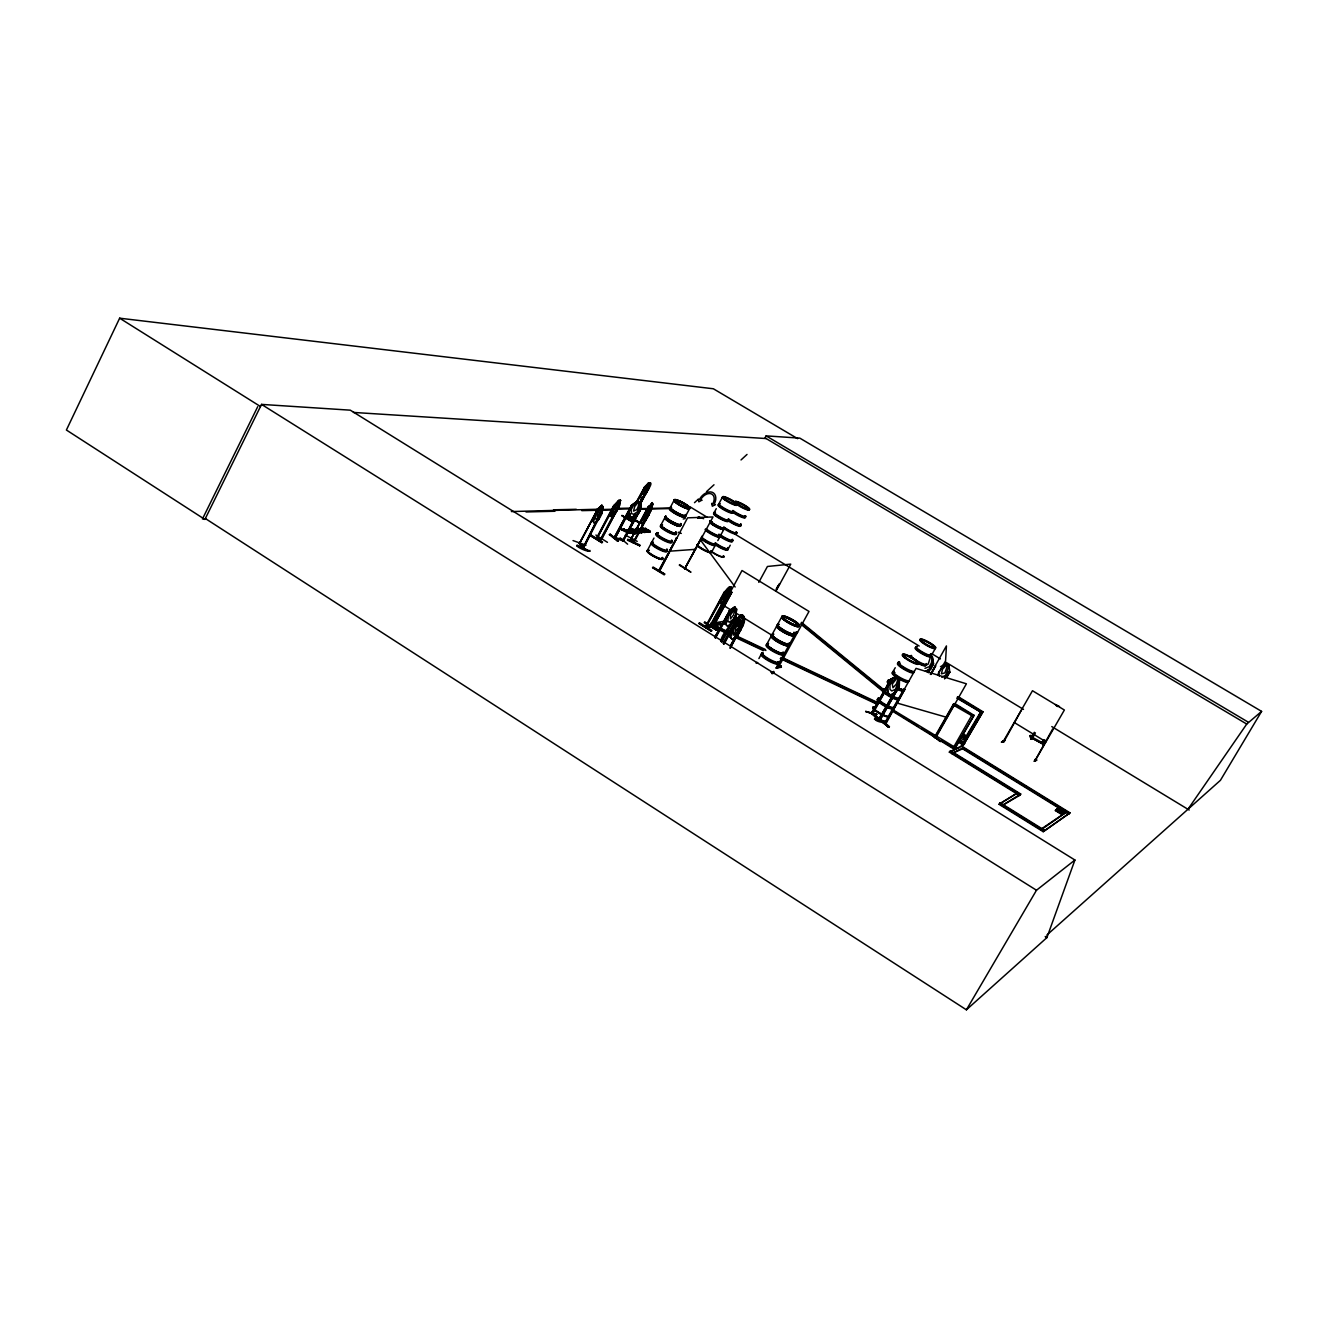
<?xml version="1.0" encoding="UTF-8"?>
<svg xmlns="http://www.w3.org/2000/svg" width="1328" height="1328" viewBox="0 0 1328 1328"><rect width="100%" height="100%" fill="white"/><g stroke="black" fill="none" stroke-linecap="round" stroke-linejoin="round"><path stroke-width="1.5" d="M687.24 507.86C688.419 508.392 685.729 506.898 687.439 507.977M675.504 501.038L676.467 501.204M675.271 500.656L676.4 501.303L675.354 500.573M672.4 532.926L672.748 533.325A8.798 1.643 28.1 0 0 675.703 532.528M672.649 533.142A8.798 1.643 28.1 0 0 675.736 532.445A8.815 1.643 28.1 0 1 672.649 533.175L672.682 533.009A8.798 1.643 28.1 0 1 662.722 527.731A8.815 1.643 28.1 0 1 662.373 525.207A8.798 1.643 28.1 0 0 662.722 527.731A8.815 1.643 28.1 0 0 672.649 533.175L672.997 533.358M672.815 532.727L673.977 533.541M896.018 691.689C883.751 707.011 888.648 668.665 887.502 692.486L890.341 694.909L896.201 691.855L899.288 686.377L899.554 678.525L896.599 676.085L890.739 679.189L871.566 713.584L872.43 714.315L891.769 679.471M639.615 545.576L627.613 539.317L639.897 544.978L639.664 545.841M891.636 679.737L871.815 714.032L871.799 712.157M935.393 665.677L930.994 674.458M935.825 665.909L931.011 674.192M898.442 685.663L878.439 719.842M583.341 548.481L601.418 513.239M781.13 666.191L776.15 667.967L781.395 667.254L781.063 666.125L776.15 667.967M780.847 666.805L776.365 667.984M949.039 671.42L944.673 678.774M1043.708 745.025L1042.181 742.053L1043.36 742.8M1043.293 745.606L1042.812 741.605L1041.55 743.165M644.678 519.962L646.537 515.696M932.256 656.862L931.426 662.888L929.285 666.689L924.935 668.333M741.638 622.168L740.692 630.119L737.555 635.846L732.276 639.349L730.234 637.141L732.276 639.349M740.692 630.119L741.788 622.234L739.58 619.993L734.45 623.562L739.58 619.993M743.182 624.758L744.244 617.005C740.327 610.88 735.048 625.023 735.446 628.625L736.774 630.036L739.962 628.061M732.458 639.216L737.389 635.68C739.679 630.119 748.843 619.96 742.286 614.715M730.367 637.191L731.33 629.273L730.483 637.075M734.035 624.011L733.073 631.929C734.865 638.834 747.033 623.43 734.982 634.087C730.002 630.534 734.965 622.434 737.14 618.3L742.418 614.781M735.496 616.873L736.575 609.17L734.65 606.913L729.57 610.498M721.801 641.972L735.729 616.939L736.691 609.054M742.717 624.094L730.367 648.197M715.576 638.004L730.417 610.714M721.27 641.374L735.264 615.843L735.48 616.856M640.445 508.06L622.915 540.845M697.681 518.069C698.827 516.841 699.524 518.717 698.13 518.136M636.51 532.063L631.597 530.569L636.51 532.063L635.299 532.91L631.348 530.768M940.49 666.706L945.387 664.017L949.105 665.594L945.785 675.222L941.718 677.23M620.093 537.807L627.613 544.181M652.861 503.893L651.002 510.467L633.672 542.92L633.987 541.243M646.387 511.546L649.824 507.346M610.349 516.277C614.947 502.714 606.78 519.248 612.291 516.144M610.581 516.227L611.494 510.998M614.698 505.736L596.488 539.201L601.833 538.936L619.363 505.603L620.508 500.307L618.765 500.357L613.818 505.487L596.04 538.886L601.468 538.969L602.099 537.757M610.448 516.144C616.507 515.579 619.778 505.719 620.508 500.307M641.739 492.671L640.644 497.685L642.453 497.602M646.636 492.771C629.173 513.554 655.468 483.658 650.189 482.778L648.562 482.761L645.109 487.575M930.53 656.812L928.189 664.1L925.716 665.345L924.371 664.664M601.601 514.168L603.111 506.964L601.933 505.321L597.65 509.155L579.406 543.617L597.799 509.205L594.977 514.55L593.317 521.672L594.778 514.484M594.529 523.166L593.267 521.506L594.612 523.398C600.024 519.729 602.314 513.455 603.244 507.014M598.198 509.388L597.218 508.973M874.837 718.448L885.162 721.685L874.803 718.398C874.405 723.528 899.803 724.109 874.405 719.112M940.656 741.555L932.754 735.131M721.834 603.061L720.108 603.443L721.519 598.081L720.241 603.526L721.917 603.294L726.516 597.517L721.785 603.211M947.379 665.843L944.905 672.914L941.369 673.844L942.565 669.163L946.183 665.328L947.329 665.776M729.454 592.105L730.898 586.744C726.051 587.623 723.992 595.492 722.482 599.907L726.399 596.355M728.192 592.222L729.537 592.056L710.53 626.7L705.633 627.513L725.32 592.188L721.585 598.231M644.063 517.903L645.84 511.463L644.694 519.182M642.47 523.996L648.678 515.231L650.488 508.657M744.377 617.055L742.319 623.762L730.367 645.64M739.464 628.991L741.788 622.234M639.133 530.237L643.15 531.449L641.225 531.532M635.448 531.814L638.071 532.146L636.162 532.428L631.132 529.374L631.813 528.693L634.303 529.822L631.115 530.553M637.374 531.781L635.797 531.15M1033.931 761.21L1036.454 760.263M589.582 551.037L577.116 545.061C574.642 546.721 591.109 553.627 589.864 550.39M595.89 535.035L607.46 542.339M640.362 529.175L645.624 531.798L644.96 532.478L645.624 531.798M597.633 509.039L601.8 505.271L603.161 507.13L582.892 548.348L600.654 513.438L582.859 548.298L579.091 543.202M627.264 514.882L638.22 521.555M637.955 522.087L626.916 515.48L638.121 522.17M898.492 685.314L878.472 719.892M618.632 505.702L620.408 500.44M648.396 487.857C654.189 475.64 641.756 489.501 642.769 494.531L646.437 491.576M679.289 565.147L690.942 572.202L679.571 564.599M626.135 531.001L630.468 533.126L630.684 532.213L628.277 532.196L629.854 532.727L628.227 530.702M601.933 506.748L600.322 512.492L597.534 516.476L597.799 513.255L601.8 506.698M639.681 545.808L627.397 540.197M716.655 630.236L704.554 621.969L716.539 630.352M619.612 501.22C615.345 513.919 611.328 510.35 619.479 501.154M648.114 514.5L650.405 508.757L649.691 507.279L644.512 515.679L643.914 520.51L646.055 518.368M648.894 506.864L652.181 502.582L652.911 504.059L650.604 509.803L633.19 542.704L650.637 510.018M649.342 483.608L644.379 491.974L649.226 483.541M728.64 592.222C732.06 580.685 731.313 590.827 728.441 591.823M652.297 504.291C645.159 520.925 647.085 508.458 652.164 504.225M797.663 438.672L713.368 388.772L119.653 318.189L66.4 430.023L204.894 519.447L261.533 404.393L350.293 410.169L1074.916 860.029L1046.912 937.601L1045.219 936.522L1046.962 937.568L966.402 1009.811L205.342 518.518M257.715 406.7L202.454 518.966L205.923 518.883M573.015 540.579L586.046 545.177M597.783 509.105L579.406 543.617M598.413 509.222L511.396 511.562M583.789 546.87L583.125 548.115M597.318 537.691L596.073 538.869M597.085 537.624L597.085 539.151M600.82 538.57L601.899 537.342M600.82 538.653L614.781 512.376M601.352 538.919L619.562 505.619M601.816 538.853L602.431 537.674M619.429 505.553L612.108 516.194M602.53 541.99L601.866 542.704L590.147 535.45L602.497 542.007L590.761 534.786L590.13 535.466M609.403 534.603L610.199 534.155L617.835 541.226M622.068 515.463L633.273 521.771M632.56 505.271L614.98 538.521L615.727 537.325L614.349 536.761L613.735 537.973L623.712 541.06M640.096 508.06L640.959 508.325L640.66 502.117L637.39 501.088L631.481 505.387L614.084 538.238L614.98 538.521L631.132 507.263M614.266 538.288L615.345 537.076M624.575 529.341L623.679 529.391L628.559 533.275L621.355 529.673L623.861 528.909L624.21 530.005L623.313 530.055L623.861 528.909M630.136 513.654L627.264 518.85L632.194 518.717M635.664 503.212L644.412 487.542L637.407 501.702M632.46 518.152L628.675 518.285C628.061 516.061 627.862 521.306 628.459 517.721M630.568 513.637L628.244 519.165M636.046 503.445L644.412 487.542M622.068 530.104L621.72 529.009M630.036 515.613C623.911 521.091 635.249 520.659 633.539 515.264M622.965 530.071L628.924 532.611M617.47 541.11L618.284 540.662L610.116 534.188M628.443 530.619C627.38 529.009 623.762 530.353 626.7 530.553M639.98 503.146L645.491 492.754M632.244 519.032L632.858 517.903M640.411 503.129L649.276 487.808M632.145 518.999L634.85 513.77M640.362 503.378L648.944 487.442M626.119 531.001L627.281 530.204L631.497 532.478L630.335 532.877M632.526 518.982L635.282 513.753M640.793 503.362L648.628 487.774M627.845 529.706L627.165 530.387L628.592 529.689L636.162 532.727M623.015 539.284L624.06 539.616L623.43 540.811L641.192 508.392L622.799 540.778L635.946 515.098M623.811 539.533L622.384 540.463M628.592 529.689L628.011 530.586M630.036 529.606L630.352 529.59C645.889 537.973 624.973 529.241 630.352 529.59M628.858 510.583L629.107 516.725L632.46 517.787L638.436 513.587L641.192 508.392M630.036 530.652L634.336 531.582L631.68 529.474L633.439 531.233M629.704 532.495L628.825 531.067M631.464 529.357L633.074 529.474M632.394 531.283L633.373 529.872M634.054 532.827L635.116 532.926L628.891 530.337L632.294 532.445L631.613 533.126L633.788 530.569L631.979 529.855L633.937 531.333M633.024 530.536L633.688 529.44M633.356 530.519L634.303 529.822M637.158 529.955L639.747 532.727L634.518 530.055L635.216 529.374L638.984 531.466C627.563 523.149 650.587 538.023 636.809 530.619L636.925 529.108L639.166 529.606L644.097 532.511L641.042 529.523L642.802 530.287M635.846 528.992L637.324 528.793L636.195 528.345M649.11 506.383L631.099 538.919L648.662 506.483M648.529 506.317L631.082 538.886M631.962 537.508L631.663 539.118M648.662 506.383L643.433 516.194L641.623 522.767L642.42 524.162L641.706 522.651M639.482 529.191L637.606 528.444L636.743 529.955L640.992 532.661M638.32 528.096L637.639 528.776L640.528 529.457M642.105 532.611L637.722 529.258L642.453 531.947L641.773 532.628L642.453 531.947M637.606 528.444L638.204 529.889M632.941 542.239L634.004 541.293M645.806 520.327L651.052 510.467L650.222 509.819M639.432 532.744L640.179 531.399M641.839 528.112L647.516 531.715C646.885 533.756 639.366 529.142 641.839 528.112L647.151 531.549M642.138 529.274L643.2 528.063L642.536 528.727M637.224 541.392L625.339 535.101M644.229 529.241L646.421 528.693L644.578 529.175M641.258 531.764L643.831 531.864L641.607 531.1M648.612 530.868L650.255 532.196L647.749 531.466C654.339 531.449 641.059 528.444 645.491 528.129M641.49 528.776L648.296 532.312L649.027 531.632L642.868 528.079M648.296 532.312L649.06 531.399C654.372 531.897 641.441 527.764 646.387 528.71M647.35 550.489L651.185 543.318M651.965 541.807L653.974 538.089M660.962 524.958L664.813 517.771M670.408 507.246L674.259 500.025M685.846 515.662L689.481 508.89A8.781 1.527 28.2 0 0 678.791 501.536A8.798 1.544 28.2 0 0 677.014 503.627A8.798 1.544 28.2 0 0 689.481 508.89A8.798 1.544 28.2 0 0 678.774 501.552A8.781 1.527 28.2 0 0 677.031 503.611A8.781 1.527 28.2 0 0 689.464 508.856M681.281 533.441L678.376 532.229M685.447 567.836L684.667 568.982L713.003 516.957L687.555 517.837L659.352 571.306L676.716 537.84L658.439 571.106C659.867 572.119 660.614 569.297 659.136 569.895M658.887 571.023L676.716 537.84M698.594 517.19L697.964 518.335M702.014 536.396L684.601 568.948L702.412 536.645L701.599 536.429M714.364 512.193L716.273 508.674M718.913 503.727L722.565 496.938M684.617 568.633L685.348 567.488M766.123 435.883L765.028 437.891L1246.743 724.059L1261.6 711.376L799.805 438.124L766.123 435.883L1247.971 722M711.526 552.265L715.161 545.526M717.817 540.612L719.676 537.093M720.44 535.682L724.109 528.926M728.342 548.696L730.234 545.21M705.832 625.903L706.861 626.185L705.068 627.165M724.939 592.587L724.059 592.371L705.168 627.198L711.194 625.405M724.507 592.321L705.55 627.48L706.463 626.268M712.572 625.72L708.621 626.102L712.953 625.222M726.516 620.89L710.845 623.43L710.264 624.509L725.719 632.161M723.478 600.937L709.584 626.467L710.546 626.683M728.873 592.089L710.082 626.783L710.646 625.106M712.372 624.874C715.128 624.475 709.467 628.459 714.514 624.907M731.711 635.68L712.87 626.849L731.861 592.288L713.219 626.916L711.808 626.185L742.02 570.525L809.001 611.444L778.341 667.42M724.972 622.998L713.252 624.924L713.07 626.816M711.36 631.165L698.843 623.496L699.507 622.766L711.957 630.485L711.277 631.248L699.092 623.413M714.613 637.257L729.736 610.664L715.145 637.838M715.045 637.423L729.703 610.548M720.838 641.208C721.702 630.866 742.136 616.972 734.65 606.913M721.37 641.806L734.932 616.275M723.063 643.416L736.758 618.267L742.369 614.964M724.474 641.789L737.272 618.35M723.594 643.997L737.737 619.014L724.042 644.163M738.136 618.549L736.758 618.267M738.368 618.782L740.31 615.213M738.783 618.715L740.725 615.146M738.783 619.047L740.742 615.462M758.786 582.345L767.435 566.475L790.724 564.134L775.901 591.242M730.798 645.806L742.85 624.276M729.919 648.031L743.414 624.841M776.266 588.935L778.175 585.465M776.648 588.868L779.503 583.673M775.735 590.91L779.519 583.971M758.902 658.588L761.143 654.472M766.837 644.097L771.219 636.145M772.116 634.469L776.648 626.202M777.561 624.542L781.943 616.557M777.278 666.623C779.669 663.485 775.237 666.922 778.059 667.27L779.104 666.025L778.274 667.204M778.341 667.27L777.079 666.639L796.335 631.912L797.481 632.609L796.335 631.912M876.762 714.348L865.756 711.393M866.138 711.858L876.862 714.348M893.03 671.619L895.238 667.718M872.463 712.455C872.728 713.667 872.911 711.277 871.185 713.518L890.905 679.338M873.027 712.987L872.33 714.232M899.288 686.377L879.402 720.656L879.236 718.714M885.129 721.585L885.195 722.698M885.693 724.075L904.766 689.398L903.887 689.132L884.415 723.511L885.809 724.092L884.564 723.528M903.787 691.141L885.245 723.71L885.892 722.415M879.534 719.71L888.565 727.246L879.568 719.676L889.096 727.395L880.431 719.178L889.478 726.665M931.526 655.169L935.344 648.413M927.309 672.184L932.588 662.987M928.405 672.748L933.385 663.768L932.405 663.336M930.745 669.046L925.533 671.221L930.745 669.046L933.617 663.967L932.389 656.729L929.617 655.285M930.33 674.408L946.432 645.923L945.569 660.813L937.701 674.707M944.49 678.575L948.491 671.52L949.669 672.134M946.482 677.23L949.47 671.935L946.881 677.097M946.665 677.429L949.835 672.151M935.759 737.92L934.414 737.339L953.604 703.79L954.749 704.288L953.604 703.79M953.919 704.056L934.829 737.621C937.668 736.442 933.85 735.596 936.456 736.658M934.431 737.306L935.36 737.571L954.434 704.039M932.538 735.247L940.124 741.456L932.986 734.6M949.902 751.034L1020.12 794.376L1019.506 795.439L949.304 752.096L961.439 745.971L1070.003 812.836L1043.21 831.693L998.988 804.287L1017.63 792.849L998.988 804.287M953.587 747.232L971.366 716.091M954.815 703.558L974.038 715.311L954.102 749.191L891.47 710.563M954.882 748.859L974.038 715.311M962.8 743.215L981.06 712.256L963.547 742.883M960.841 747L961.439 745.971M958.019 741.904L963.315 745.157L982.952 711.775L958.185 696.669M982.952 711.775L963.315 745.157M963.248 748.494L963.846 747.448L951.744 753.607L963.248 748.494L1064.176 810.661M1004.433 740.891L1001.362 742.12L1005.014 740.244L1003.719 742.037L1021.481 709.999M1003.155 741.688L1032.487 690.726L1064.375 710.015L1034.877 761.093L1034.894 759.55M1032.802 737.023C1033.599 738.086 1030.694 737.322 1031.773 736.592M1034.346 732.276L1031.142 737.704L1042.878 743.979L1044.837 740.327M1031.524 739.115L1031.076 735.33L1030.146 735.579L1030.96 738.916L1031.889 738.683M1035.408 732.84L1032.371 738.385M1002.208 805.498L1020.734 794.028L953.039 752.246L952.442 753.308L1020.12 795.09L1020.734 794.028M1043.742 739.646L1041.816 743.431M1044.804 740.211L1042.646 743.879L1031.391 737.853M1034.877 759.533L1034.977 761.027M1052.623 729.039L1034.811 761.06M1036.703 759.649L1036.653 760.512M1043.21 831.693L1070.003 812.836M1055.212 810.628L1055.86 809.765L1058.449 811.856C1048.572 806.577 1068.044 818.679 1059.844 812.719L1060.242 812.022C1068.177 816.72 1057.154 808.055 1056.175 809.98L1058.449 811.856M1056.175 809.98L1056.806 809.134M1057.088 809.383L1057.735 808.536L1060.325 810.628L1057.088 809.383L1065.388 812.055L1057.503 808.686M1060.325 810.628L1058.051 808.752L1058.682 807.922L1061.52 810.263L1060.906 811.142M1059.047 812.387L1059.644 811.508M1062.101 810.794L1064.01 813.4L1062.101 810.794L1065.388 812.055M1061.935 814.794L1062.566 813.948L1060.242 812.022M1059.844 812.719L1062.898 814.147L1063.545 813.284M1058.051 808.752L1063.794 813.549L1064.425 812.703M1061.703 811.491L1065.156 812.205M966.402 1009.811L1036.487 890.241L1074.916 860.029M980.33 712.538L964.576 738.932L963.281 738.136M1261.6 711.376L1220.432 780.316L1046.796 935.111M729.321 587.74C718.548 604.057 728.889 594.911 729.188 587.657M649.541 508.541L645.192 517.638L649.674 508.607M620.641 500.39L618.715 500.49L615.229 505.819L612.308 514.036L616.524 509.67M1187.946 809.283L1246.743 724.059M653.061 566.99L664.913 574.177L652.496 567.604L664.266 574.891M601.883 542.687L590.196 535.383M633.058 522.203L621.985 515.546M742.651 616.408L737.936 623.098L738.069 626.733L741.306 622.683L743.315 617.105L742.518 616.358M739.796 621.637L735.098 628.31L735.231 631.962L738.451 627.912L739.945 621.687M638.154 502.316L634.751 506.449L633.506 511.081L636.71 509.72L637.921 507.429L639.2 502.648L638.054 502.25M614.383 505.852L618.898 500.44M648.678 482.828L643.964 487.542M739.663 620.226L733.156 629.024L732.608 633.821L733.919 635.249L737.123 633.273M1004.034 740.493L1001.744 742.136M897.197 677.795L892.3 684.069L892.964 687.755L896.4 684.003L898.126 678.575L897.097 677.761M644.644 519.348C652.845 508.01 644.694 524.012 643.931 517.837M642.287 524.095L645.939 520.294M732.774 631.962L733.189 632.809M901.297 689.182C902.227 690.66 899.969 689.083 901.861 689.896M900.832 689.896L899.986 689.249L901.314 689.215M901.513 689.332L900.683 689.597M648.545 513.67L646.404 515.828L647.002 510.998L651.998 502.681M933.684 648.014L933.451 647.749M916.386 662.456L915.523 662.539L916.934 663.751M933.916 647.583L933.269 647.201M934.231 648.031L933.601 647.134M916.967 663.585L916.353 662.423M934.348 648.147L931.974 646.935L933.036 646.836M916.768 663.07L915.058 662.473L917.001 663.253M896.666 676.301L889.992 684.601L889.976 689.381L891.802 690.958L895.487 689.282L899.421 678.641L896.549 676.267L890.806 679.305M921.134 639.996L921.516 640.66M903.754 655.252L904.6 655.335L903.654 655.418M694.494 502.681L697.499 499.926M706.496 491.659L713.999 484.77M741.024 459.953L747.017 454.442M945.32 663.967L938.597 672.2L939.311 676.218M594.479 523.332L598.762 519.53M598.795 517.439L596.239 519.563L595.392 518.451L596.272 514.119L601.8 505.271M1030.694 735.828L1031.524 739.314M1030.877 738.949L1030.08 735.646M631.398 505.304L637.49 501.171M628.725 510.599L629.19 516.791L632.493 517.638L638.353 513.504M734.782 606.979L729.603 610.614L730.533 610.731M637.988 532.213L631.481 528.71M1062.898 814.147L1056.407 809.848M1062.566 813.948L1055.86 809.765M1058.682 807.922L1060.723 809.931M796.551 625.787L797.58 625.538L796.485 624.708M796.933 625.936L796.8 625.272M795.92 625.422L795.306 624.608M795.555 624.824L796.468 625.322M732.326 620.159L729.155 622.135L727.86 620.74L728.408 615.976L734.6 607.095M783.271 617.62L784.284 617.985L783.171 617.072M1003.935 804.486L1020.12 795.09M1001.644 742.186L1004.466 740.792M949.304 752.096L959.198 747.73M957.77 741.854L964.842 738.8M959.364 739.065L966.419 736.044L962.9 733.886M961.455 736.808L964.842 735.38M973.341 716.539L953.355 705.068M746.983 509.354L748.228 509.786M711.642 522.17L710.613 521.688L711.476 521.721M747.033 508.508L747.299 509.271M747.813 509.72L745.987 508.558L747.996 509.338M746.386 508.624L748.228 509.72M710.596 521.539L711.526 522.17L710.729 521.705M734.633 503.727C736.326 506.499 734.235 502.499 734.799 504.607M735.878 502.515L736.94 502.465M724.457 498.249L723.312 497.585L724.225 497.419M723.445 497.718L724.225 497.568M688.269 508.458L687.738 508.242M778.922 666.125L777.644 665.328M776.598 667.303L781.063 666.125M711.808 626.185L712.588 624.841M710.497 625.837L706.313 625.853M714.613 625.671L726.35 623.728M730.267 623.081L734.168 622.434M716.141 623.546L720.058 622.915M723.992 622.268L727.91 621.637M706.164 626.218L710.065 625.571M732.79 621.72L736.691 621.072M732.392 619.944L738.268 618.997M704.172 622.683L716.821 630.302M730.732 591.607L731.861 592.288M669.694 551.186L695.59 549.327M677.131 538.089L676.284 537.873M597.218 538.023L601.285 537.79M601.684 538.039L596.787 537.724M640.096 532.063L634.867 529.391M633.323 530.984L634.684 530.918M621.355 529.673L623.513 529.573M632.726 530.138L633.954 530.486M612.938 508.475L618.167 508.275M628.293 518.053L632.095 517.92M613.818 505.487L596.67 539.218M526.004 511.944L554.921 511.263M581.78 510.633L598.297 510.251M602.431 510.151L612.772 509.919M641.69 509.238L647.881 509.089M652.015 508.989L670.607 508.558M553.51 509.803L576.269 509.305M617.62 508.408L630.02 508.126M602.281 509.504L612.606 509.271M616.74 509.172L629.123 508.89M639.465 508.657L647.715 508.475M651.849 508.375L670.441 507.96M921.068 640.229L922.014 640.81L921.416 639.93M795.14 624.708L797.265 625.538L795.953 625.239M797.53 625.588L797.514 626.252M784.151 618.018L783.885 617.221M640.777 530.154L641.872 530.586M353.431 412.427L766.107 438.539M579.755 541.957L580.187 542.422M688.269 508.641L687.439 508.275M734.616 504.507L734.135 503.827M886.357 722.797L885.726 722.648M615.561 537.292L614.466 536.811M613.901 538.006L631.58 505.453M634.22 541.675L631.613 538.122M631.564 537.359L631.796 537.79M900.882 690.045L902.326 690.494M583.39 548.547L583.573 546.704M584.054 547.302L580.037 542.837L583.341 546.937M795.24 624.658L796.85 625.405M932.14 646.885L933.518 647.5M647.765 531.449L649.492 531.831L644.827 529.656M886.407 722.83L885.427 722.515L885.029 723.893M673.08 533.474L674.026 534.022L672.981 533.624M896.599 702.91L947.246 717.485M905.082 689.647L903.887 689.132M687.091 507.263L686.559 507.777M733.919 503.694L735.695 504.441M733.786 503.777L735.596 504.706L734.583 504.557M632.36 505.702L631.514 505.404M879.169 718.597L879.783 720.755L899.172 686.344L899.305 678.591M879.335 719.062L872.546 713.319L880.464 719.51M865.673 711.443L876.447 715.062M703.691 518.684L698.179 517.04L702.163 518.318M884.896 723.826L916.054 668.382L966.402 683.804L935.659 737.903L935.891 736.31M921.615 640.461L920.985 640.146M934.016 648.247L932.123 647.151M732.442 622.467L727.528 626.202L725.37 623.977C729.504 606.348 722.017 623.313 727.578 626.019M675.703 500.756L676.45 501.37M730.151 611.195L729.188 610.465M648.097 530.602L644.761 529.357M640.76 529.839L642.038 530.47M576.734 545.775L589.715 551.369M945.32 664.116L948.972 665.71M632.311 532.445L630.186 531.233M642.138 532.047L637.722 529.258M650.62 508.707L648.678 515.231M710.845 623.43L730.035 632.842M735.646 635.481L765.492 649.575M782.275 657.509L877.443 702.446M730.433 633.738L713.252 624.924M736.027 636.378L765.907 650.488M780.847 657.543L877.974 703.392M735.048 636.56L763.036 649.774M783.57 659.452L874.986 702.612M735.446 637.457L763.467 650.67M780.266 658.605L875.517 703.558M642.486 528.61L648.645 531.648M684.684 516.227L685.148 518.551L683.206 518.999M639.83 532.063L634.867 530.038M1059.495 706.529L1055.494 704.537M1056.391 705.849L1057.686 706.546M1042.032 742.485L1032.902 737.604M633.788 541.475L632.028 538.321M627.696 531.034L631.132 533.142M689.996 506.815L707.011 517.156M735.297 534.337L919.192 646.039M931.559 653.559L940.407 658.92M945.702 662.141L1023.506 709.401M1051.793 726.582L1189.191 810.03M1014.227 722.482L1045.949 741.821M957.438 696.934L982.222 712.074M957.505 697.881L982.255 712.987L956.758 698.146M954.052 703.84L973.291 715.609M580.236 542.09L579.589 543.335M645.142 528.776L646.072 529.357M648.097 530.802L649.06 531.399M621.753 515.613L632.792 522.302M642.852 528.71L648.678 532.279M637.988 528.112L644.113 531.881M729.238 586.943L724.059 592.371M962.617 734.002L966.137 736.177M627.513 529.723L631.962 532.462M628.642 531.3L631.945 533.109M959.463 740.377L964.742 743.614L958.716 740.692M958.783 741.572L962.302 743.746M954.351 746.884L955.562 747.631L892.167 709.351M723.196 605.203L731.96 610.614M735.463 612.772L772.282 635.481M894.059 711.36L899.272 714.564M902.741 716.722L918.378 726.35M921.864 728.508L935.759 737.073M940.971 740.294L953.139 747.78M999.619 803.191L1043.858 830.598M261.533 404.393L1036.487 890.241M119.653 318.189L260.487 406.534M633.921 532.677L635.481 533.972L633.904 532.877M630.368 530.685L633.954 532.13M637.423 529.274L641.341 532.013M636.809 530.619L639.747 532.727M916.984 662.805L917.565 663.751M640.743 502.183L640.976 508.325M622.799 539.649L615.545 537.657M609.32 534.653L617.918 541.343M801.431 622.334L883.236 689.232M801.232 623.098L883.054 690.012M802.494 624.641L882.672 690.245M800.701 624.077L882.473 691.041M1056.59 809.283L1058.864 811.159M1061.321 810.445L1064.209 812.836M890.457 679.206L891.719 680.036M897.911 685.53L899.023 686.294M879.684 720.672L871.251 713.534M739.53 620.176L741.671 622.334M631.68 537.674L630.833 538.521L633.107 542.621M700.835 540.496L735.148 587.009M579.622 543.384L581.946 546.605M932.239 656.829L933.385 663.768M949.039 665.544L949.752 672.2M739.945 525.091A8.217 1.411 28.4 0 1 737.057 525.589A8.217 1.411 28.4 0 1 727.611 520.31M740.294 524.643A8.333 1.428 28.4 0 1 737.372 525.158A8.333 1.428 28.4 0 1 727.794 519.796M736.16 532.113A8.234 1.444 28.4 0 1 733.255 532.661A8.234 1.444 28.4 0 1 723.743 527.432A8.234 1.444 28.4 0 0 733.255 532.661A8.234 1.444 28.4 0 0 736.11 532.196M736.31 531.814A8.234 1.444 28.4 0 1 733.405 532.362A8.234 1.444 28.4 0 1 723.943 527.067M744.825 516.243A8.35 1.394 28.4 0 1 741.92 516.725A8.35 1.394 28.4 0 1 732.342 511.363M740.692 523.68A8.234 1.411 28.4 0 1 737.82 524.178A8.234 1.411 28.4 0 1 728.375 518.899A8.267 1.411 28.3 0 1 721.718 517.804A8.267 1.411 28.3 0 1 714.829 512.027M744.477 516.692A8.234 1.378 28.4 0 1 741.605 517.173A8.234 1.378 28.4 0 1 732.16 511.878M740.526 524.211A8.333 1.428 28.4 0 1 737.604 524.726A8.333 1.428 28.4 0 1 728.026 519.364M745.058 515.812A8.35 1.394 28.4 0 1 742.153 516.293A8.35 1.394 28.4 0 1 732.575 510.931M745.772 515.961A8.234 1.378 28.4 0 1 741.522 515.413A8.234 1.378 28.4 0 1 732.923 510.467A8.267 1.394 28.4 0 1 730.201 511.097A8.267 1.394 28.4 0 1 720.855 506.001A8.267 1.394 28.4 0 1 720.307 503.71M727.047 548.945A8.2 1.494 28.4 0 1 724.109 549.56A8.2 1.494 28.4 0 1 714.68 544.281M727.395 548.497A8.317 1.511 28.4 0 1 724.424 549.111A8.317 1.511 28.4 0 1 714.862 543.766M723.279 555.951A8.217 1.527 28.4 0 1 720.324 556.581A8.217 1.527 28.4 0 1 710.878 551.303M723.428 555.652A8.217 1.527 28.4 0 1 720.473 556.299A8.217 1.527 28.4 0 1 711.044 551.004A8.217 1.527 28.3 0 1 706.313 550.805A8.217 1.527 28.3 0 1 697.167 544.663M735.712 532.877A8.2 1.444 28.4 0 1 732.824 533.408A8.2 1.444 28.4 0 1 723.395 528.146M732.442 540.845A8.333 1.494 28.4 0 1 728.109 540.38A8.333 1.494 28.4 0 1 719.394 535.367M727.794 547.551A8.2 1.494 28.4 0 1 724.872 548.149A8.2 1.494 28.4 0 1 715.443 542.87M732.093 541.276A8.217 1.461 28.4 0 1 727.794 540.828A8.217 1.461 28.4 0 1 719.212 535.881A8.25 1.477 28.3 0 1 714.414 535.798A8.25 1.477 28.3 0 1 705.218 529.656M727.628 548.066A8.317 1.511 28.4 0 1 724.656 548.68A8.317 1.511 28.4 0 1 715.095 543.335M732.143 539.716A8.333 1.477 28.4 0 1 729.188 540.297A8.333 1.477 28.4 0 1 719.627 534.935M732.326 539.185A8.217 1.461 28.4 0 1 729.404 539.749A8.217 1.461 28.4 0 1 719.975 534.47M727.545 520.393A8.267 1.428 28.3 0 1 720.955 519.231A8.267 1.428 28.3 0 1 714.066 513.438M727.91 519.945A8.383 1.444 28.3 0 1 725.188 520.543A8.383 1.444 28.3 0 1 715.726 515.397A8.383 1.444 28.3 0 1 715.194 513.023M724.275 528.146A8.267 1.444 28.3 0 1 718.099 526.801A8.267 1.444 28.3 0 1 709.799 521.107M724.507 527.648A8.234 1.444 28.3 0 1 718.348 526.303A8.234 1.444 28.3 0 1 710.082 520.642M724.441 527.847A8.267 1.444 28.3 0 1 718.249 526.502A8.267 1.444 28.3 0 1 709.965 520.808M732.458 511.512A8.383 1.411 28.4 0 1 725.785 510.267A8.383 1.411 28.4 0 1 718.78 504.441M732.624 512.625A8.267 1.394 28.4 0 1 723.627 509.72A8.267 1.394 28.4 0 1 719.544 505.121M728.142 519.514A8.383 1.444 28.3 0 1 725.42 520.111A8.383 1.444 28.3 0 1 715.958 514.949A8.383 1.444 28.3 0 1 715.427 512.575M732.691 511.081A8.383 1.411 28.4 0 1 726.018 509.836A8.383 1.411 28.4 0 1 719.012 504.009M715.145 545.061A8.25 1.511 28.3 0 1 709.866 544.231A8.25 1.511 28.3 0 1 701.201 538.786M714.979 543.916A8.366 1.527 28.3 0 1 711.078 544.181A8.366 1.527 28.3 0 1 701.367 538.255M711.011 551.103A8.25 1.544 28.3 0 1 706.23 551.004A8.25 1.544 28.3 0 1 697.051 544.845M709.932 522.568A8.234 1.444 28.3 0 0 719.494 528.395A8.234 1.444 28.3 0 0 723.312 528.212A8.217 1.444 28.3 0 1 719.494 528.411A8.217 1.444 28.3 0 1 709.932 522.601M711.343 552.116A8.234 1.544 28.3 0 1 705.118 550.871A8.234 1.544 28.3 0 1 696.901 545.161M723.577 527.78A8.267 1.461 28.3 0 1 718.846 527.565A8.267 1.461 28.3 0 1 709.633 521.439M719.51 535.516A8.366 1.494 28.3 0 1 714.696 535.333A8.366 1.494 28.3 0 1 705.384 529.125M715.394 542.969A8.25 1.511 28.3 0 1 711.526 543.202A8.25 1.511 28.3 0 1 701.948 537.359M715.211 543.484A8.366 1.527 28.3 0 1 711.31 543.75A8.366 1.527 28.3 0 1 701.599 537.823M718.763 534.205A8.366 1.494 28.3 0 1 716.722 535.649A8.366 1.494 28.3 0 1 706.131 529.374M719.909 534.553A8.25 1.477 28.3 0 1 716.074 534.769A8.25 1.477 28.3 0 1 706.496 528.926M680.65 525.224A8.914 1.627 28.1 0 1 671.719 522.701A8.914 1.627 28.1 0 1 665.527 516.99M675.985 531.964A8.781 1.627 28.1 0 1 668.698 530.785A8.781 1.627 28.1 0 1 661.626 524.593M675.902 532.163A8.815 1.643 28.1 0 1 672.815 532.86A8.815 1.643 28.1 0 1 662.855 527.432A8.815 1.643 28.1 0 1 662.539 524.892M684.916 515.53A8.931 1.594 28.1 0 1 678.591 514.749A8.931 1.594 28.1 0 1 669.777 508.176M680.368 524.029A8.914 1.627 28.1 0 1 672.981 522.784A8.914 1.627 28.1 0 1 665.776 516.542M685.165 515.065A8.931 1.594 28.1 0 1 682.077 515.679A8.931 1.594 28.1 0 1 671.985 510.184A8.931 1.594 28.1 0 1 671.619 507.678M670.972 507.097A8.781 1.56 28.2 0 0 678.093 513.206A8.815 1.56 28.2 0 0 685.348 514.5A8.781 1.56 28.2 0 1 678.093 513.206A8.815 1.56 28.2 0 1 670.955 507.08M666.092 550.456A8.781 1.71 28.1 0 1 662.971 551.236A8.781 1.71 28.1 0 1 653.061 545.841A8.781 1.71 28.1 0 1 652.778 543.218M666.473 549.991A8.898 1.726 28.1 0 1 663.303 550.755A8.898 1.726 28.1 0 1 653.26 545.293A8.898 1.726 28.1 0 1 652.961 542.637M672.615 533.209A8.798 1.643 28.1 0 1 662.672 527.797A8.798 1.643 28.1 0 1 662.357 525.257M662.357 557.411A8.748 1.726 28.1 0 1 659.219 558.208A8.748 1.726 28.1 0 1 649.326 552.83A8.748 1.726 28.1 0 1 649.077 550.19M675.271 533.292A8.781 1.643 28.1 0 1 667.984 532.113A8.781 1.643 28.1 0 1 660.912 525.921M662.29 557.627A8.781 1.743 28.1 0 1 659.136 558.424A8.781 1.743 28.1 0 1 649.209 553.029A8.781 1.743 28.1 0 1 648.944 550.373M675.554 532.827A8.815 1.643 28.1 0 1 668.25 531.648A8.815 1.643 28.1 0 1 661.145 525.44M671.254 541.06A8.914 1.693 28.1 0 1 663.834 539.898A8.914 1.693 28.1 0 1 656.679 533.59M666.905 548.962A8.781 1.71 28.1 0 1 659.568 547.883A8.781 1.71 28.1 0 1 652.529 541.608M671.387 542.272A8.781 1.677 28.1 0 1 662.556 539.865A8.781 1.677 28.1 0 1 656.497 534.171M666.722 549.526A8.898 1.726 28.1 0 1 663.552 550.307A8.898 1.726 28.1 0 1 653.492 544.829A8.898 1.726 28.1 0 1 653.21 542.173M675.686 532.561A8.815 1.643 28.1 0 1 668.382 531.383A8.815 1.643 28.1 0 1 661.294 525.174M671.503 540.596A8.914 1.693 28.1 0 1 668.349 541.326A8.914 1.693 28.1 0 1 658.29 535.848A8.914 1.693 28.1 0 1 657.991 533.242M671.686 540.031A8.781 1.66 28.1 0 1 668.582 540.762A8.781 1.66 28.1 0 1 658.655 535.35A8.781 1.66 28.1 0 1 658.339 532.777M771.717 635.83A9.777 2.009 28.8 0 0 779.038 642.686A9.777 2.009 28.8 0 0 788.301 644.844A9.811 2.009 28.8 0 1 777.909 642.071A9.811 2.009 28.8 0 1 772.747 635.846M788.052 643.399A9.943 2.042 28.8 0 1 785.147 644.761A9.943 2.042 28.8 0 1 773.909 638.635A9.943 2.042 28.8 0 1 772.962 635.199M784.035 652.579A9.777 2.042 28.8 0 1 773.643 649.84A9.777 2.042 28.8 0 1 768.53 643.582A9.761 2.042 28.8 0 0 773.66 649.824A9.761 2.042 28.8 0 0 784.035 652.546M783.952 652.812A9.811 2.042 28.8 0 1 773.527 650.056A9.811 2.042 28.8 0 1 768.381 643.781M793.513 633.506A9.943 1.992 28.8 0 1 785.96 632.775A9.943 1.992 28.8 0 1 777.345 625.256M789.214 643.184A9.777 1.992 28.8 0 1 778.839 640.395A9.811 2.009 28.8 0 1 773.66 634.186M773.676 634.186A9.777 1.992 28.8 0 0 778.839 640.395A9.811 2.009 28.8 0 0 789.23 643.2M789.031 643.831A9.943 2.025 28.8 0 1 778.49 640.992A9.943 2.025 28.8 0 1 773.245 634.684M793.795 632.991A9.943 1.992 28.8 0 1 790.907 634.286A9.943 1.992 28.8 0 1 779.652 628.161A9.943 1.992 28.8 0 1 778.689 624.774M793.995 632.36A9.794 1.959 28.8 0 1 791.139 633.639A9.811 1.959 28.8 0 1 780.051 627.613A9.811 1.959 28.8 0 1 779.104 624.26A9.794 1.959 28.8 0 0 780.067 627.613A9.794 1.959 28.8 0 0 791.139 633.639A9.811 1.959 28.8 0 0 794.011 632.36M782.557 653.11A9.777 2.042 28.8 0 1 775.071 652.529A9.777 2.042 28.8 0 1 766.671 645.043M782.873 652.612A9.811 2.058 28.8 0 1 779.968 653.99A9.811 2.058 28.8 0 1 768.879 647.948A9.811 2.058 28.8 0 1 767.982 644.512M777.992 661.693A9.927 2.108 28.8 0 1 775.021 663.12A9.927 2.108 28.8 0 1 763.799 657.028A9.927 2.108 28.8 0 1 762.919 653.492M777.577 662.224A9.794 2.092 28.8 0 1 770.041 661.676A9.794 2.092 28.8 0 1 761.641 654.14M778.955 662.124A9.927 2.108 28.8 0 1 768.381 659.385A9.927 2.108 28.8 0 1 763.202 652.994M779.154 661.493A9.794 2.075 28.8 0 1 769.842 659.418A9.794 2.075 28.8 0 1 762.554 652.48M783.022 652.314A9.794 2.042 28.8 0 1 780.117 653.691A9.794 2.042 28.8 0 1 769.045 647.682A9.794 2.042 28.8 0 1 768.148 644.229M773.726 671.354A9.777 2.125 28.8 0 1 770.721 672.068M756.694 663.369A9.777 2.125 28.8 0 1 757.143 662.357M773.527 671.985A9.91 2.158 28.8 0 1 772.033 673.047M756.196 663.203A9.91 2.158 28.8 0 1 757.79 662.855M773.328 673.18A9.91 2.158 28.8 0 1 771.751 673.562M925.815 664.564A8.997 1.66 29.4 0 1 917.963 662.672M911.224 658.057A8.997 1.66 29.4 0 1 910.493 657.194M910.294 656.596A8.997 1.66 29.4 0 1 911.456 656.281M925.433 665.029A8.881 1.643 29.4 0 1 917.665 663.17M930.115 654.77A8.997 1.627 29.4 0 1 928.139 656.032A8.997 1.627 29.4 0 1 917.997 650.504A8.997 1.627 29.4 0 1 916.486 647.35M926.263 663.535A8.881 1.627 29.4 0 1 918.528 661.659A8.881 1.627 29.4 0 1 911.274 655.368M930.463 656.082A8.881 1.61 29.4 0 1 922.728 654.189A8.881 1.61 29.4 0 1 915.457 647.915M926.313 664.714A8.997 1.66 29.4 0 1 921.25 663.718A8.997 1.66 29.4 0 1 912.701 658.655M911.489 657.592A8.997 1.66 29.4 0 1 911.722 655.833M930.38 654.306A8.997 1.627 29.4 0 1 928.405 655.567A8.997 1.627 29.4 0 1 918.262 650.056A8.997 1.627 29.4 0 1 916.752 646.885M930.579 653.741A8.881 1.594 29.4 0 1 928.637 655.003A8.881 1.594 29.4 0 1 918.627 649.541A8.881 1.594 29.4 0 1 917.133 646.421M908.12 682.426A9.313 1.809 29.4 0 1 897.911 678.326M895.968 677.064A9.313 1.809 29.4 0 1 893.395 672.848M907.655 681.961A9.445 1.826 29.4 0 1 898.193 677.795M896.217 676.516A9.445 1.826 29.4 0 1 894.972 672.549M898.027 687.97A9.296 1.826 29.4 0 0 903.106 689.763A9.246 1.826 29.4 0 1 898.01 687.97M913.83 672.549A9.445 1.793 29.4 0 1 901.529 667.104A9.445 1.793 29.4 0 1 900.235 663.187M909.016 680.849A9.313 1.793 29.4 0 1 897.811 676.135A9.313 1.793 29.4 0 1 894.275 671.271M913.415 673.03A9.329 1.76 29.4 0 1 902.227 668.283A9.329 1.76 29.4 0 1 898.658 663.469M908.817 681.463A9.445 1.826 29.4 0 1 897.462 676.682A9.445 1.826 29.4 0 1 893.877 671.752M914.112 672.068A9.445 1.793 29.4 0 1 902.758 667.254A9.445 1.793 29.4 0 1 899.139 662.373M914.311 671.453A9.329 1.76 29.4 0 1 903.106 666.706A9.329 1.76 29.4 0 1 899.537 661.892M903.721 690.245A9.313 1.843 29.4 0 1 897.745 688.485M888.681 682.575A9.313 1.843 29.4 0 1 888.996 680.65M903.671 690.361A9.329 1.843 29.4 0 1 897.678 688.601M888.615 682.692A9.329 1.843 29.4 0 1 888.93 680.766M903.887 689.979A9.329 1.843 29.4 0 1 897.894 688.203M888.83 682.293A9.329 1.843 29.4 0 1 889.146 680.368M893.445 708.737A9.296 1.909 29.4 0 1 882.871 705.102A9.296 1.909 29.4 0 1 878.439 699.474M893.495 708.621A9.412 1.942 29.4 0 1 882.141 703.923A9.412 1.942 29.4 0 1 878.638 698.877M887.801 716.987A9.296 1.959 29.4 0 1 877.459 712.306A9.296 1.959 29.4 0 1 873.127 707.326M889.129 715.327A9.263 1.942 29.4 0 1 879.8 713.036A9.263 1.942 29.4 0 1 874.355 706.762M903.189 691.124A9.279 1.843 29.4 0 1 897.23 689.365M889.428 684.584A9.279 1.843 29.4 0 1 888.515 681.546M887.984 716.672A9.296 1.959 29.4 0 1 876.696 711.36A9.296 1.959 29.4 0 1 874.206 706.961M889.03 715.56A9.296 1.959 29.4 0 1 889.229 716.24M903.488 690.676A9.329 1.843 29.4 0 1 897.496 688.917M889.66 684.103A9.329 1.843 29.4 0 1 888.747 681.065M898.774 699.275A9.429 1.909 29.4 0 1 892.698 697.515A9.429 1.909 29.4 0 1 884.78 692.652M883.535 691.523A9.429 1.909 29.4 0 1 883.884 689.531M893.08 707.575A9.296 1.909 29.4 0 1 882.755 702.894A9.296 1.909 29.4 0 1 878.406 697.947M898.359 699.756A9.296 1.876 29.4 0 1 887.154 695.092A9.296 1.876 29.4 0 1 883.668 690.145M892.864 708.189A9.429 1.942 29.4 0 1 881.46 702.811A9.429 1.942 29.4 0 1 878.92 698.395M898.143 698.827A9.429 1.892 29.4 0 1 885.046 692.17M883.801 691.041A9.429 1.892 29.4 0 1 884.149 689.049M898.359 698.229A9.296 1.876 29.4 0 1 888.034 693.515A9.296 1.876 29.4 0 1 883.651 688.601M730.334 615.246L730.45 618.865L733.654 614.814L735.015 608.589L730.334 615.246M640.627 502.299L637.407 511.811L633.688 514.268L631.564 513.621L631.082 509.869L633.157 505.951L637.457 501.32L640.627 502.299M963.182 747.747L962.584 748.776L1068.857 814.247L1069.472 813.201L963.182 747.747M1000.266 802.809L999.635 803.905L1043.808 831.295L1044.455 830.199L1000.266 802.809M1041.866 828.589L1041.235 829.685L1066.998 811.69L1041.866 828.589M701.798 500.191L698.81 501.835L698.229 499.029L699.458 499.428A11.089 7.52 -52.7 0 1 711.991 492.19A11.089 7.52 -52.7 0 1 714.182 504.242L715.394 504.623L712.323 506.234L711.642 503.412L712.854 503.793A9.263 6.275 -52.7 0 0 711.028 493.75A9.263 6.275 -52.7 0 0 700.57 499.776L701.798 500.191M738.119 504.408A8.25 1.345 28.4 0 0 749.639 509.354A8.25 1.345 28.4 0 0 739.414 502.449A8.25 1.345 28.4 0 0 738.119 504.408M737.754 505.121A8.217 1.345 28.4 0 0 749.241 510.035A8.217 1.345 28.4 0 0 739.065 503.163A8.217 1.345 28.4 0 0 737.754 505.121M737.986 504.657A8.25 1.345 28.4 0 0 749.507 509.603A8.25 1.345 28.4 0 0 739.281 502.698A8.25 1.345 28.4 0 0 737.986 504.657M725.652 499.594A8.283 1.361 28.4 0 0 737.256 504.574A8.283 1.361 28.4 0 0 727.03 497.668A8.283 1.361 28.4 0 0 725.652 499.594M725.287 500.307A8.25 1.361 28.4 0 0 736.857 505.254A8.25 1.361 28.4 0 0 726.665 498.365A8.25 1.361 28.4 0 0 725.287 500.307M725.52 499.859A8.283 1.361 28.4 0 0 737.123 504.823A8.283 1.361 28.4 0 0 726.897 497.917A8.283 1.361 28.4 0 0 725.52 499.859M712.14 521.788A8.234 1.444 28.3 0 0 709.866 521.29A8.217 1.444 28.3 0 1 712.14 521.804M676.666 525.622A8.781 1.61 28.1 0 0 679.72 524.958A8.798 1.61 28.1 0 1 676.666 525.622A8.798 1.61 28.1 0 1 666.722 520.211A8.798 1.61 28.1 0 1 666.39 517.704A8.781 1.61 28.1 0 0 666.739 520.211A8.781 1.61 28.1 0 0 676.666 525.622M677.429 502.847A8.798 1.544 28.2 0 0 689.896 508.109A8.798 1.544 28.2 0 0 679.189 500.772A8.831 1.544 28.2 0 0 677.396 502.88A8.831 1.544 28.2 0 0 689.913 508.159A8.831 1.544 28.2 0 0 679.156 500.789A8.798 1.544 28.2 0 0 677.429 502.847M677.247 503.146A8.831 1.544 28.2 0 0 689.763 508.425A8.831 1.544 28.2 0 0 679.023 501.054A8.831 1.544 28.2 0 0 677.247 503.146M673.263 522.236A8.781 1.594 28.1 0 0 680.534 523.464A8.798 1.61 28.1 0 1 673.263 522.236A8.798 1.61 28.1 0 1 666.158 516.077A8.781 1.594 28.1 0 0 673.263 522.236M677.28 514.733A8.781 1.577 28.1 0 0 684.518 515.994A8.815 1.577 28.1 0 1 677.28 514.733A8.815 1.577 28.1 0 1 670.142 508.591A8.781 1.577 28.1 0 0 677.28 514.733M658.97 558.739A8.781 1.743 28.1 0 0 662.108 557.943A8.781 1.743 28.1 0 1 658.954 558.756A8.781 1.743 28.1 0 1 649.043 553.361A8.781 1.743 28.1 0 1 648.778 550.705A8.781 1.743 28.1 0 0 649.043 553.344A8.781 1.743 28.1 0 0 658.97 558.739M780.183 653.608A9.811 2.042 28.8 0 0 783.088 652.231A9.777 2.042 28.8 0 1 780.167 653.575A9.811 2.042 28.8 0 1 769.078 647.566A9.811 2.042 28.8 0 1 768.182 644.13A9.777 2.042 28.8 0 0 769.111 647.566A9.777 2.042 28.8 0 0 780.167 653.575M784.151 618.881A9.844 1.926 28.8 0 0 798.925 625.92A9.777 1.909 28.8 0 0 789.214 617.952A9.844 1.926 28.8 0 0 784.151 618.881A9.777 1.909 28.8 0 0 798.875 625.87A9.844 1.926 28.8 0 0 789.181 617.952A9.777 1.909 28.8 0 0 784.201 618.881M783.719 619.711A9.794 1.926 28.8 0 0 798.427 626.716A9.777 1.909 28.8 0 0 788.749 618.782A9.777 1.909 28.8 0 0 783.736 619.695A9.777 1.909 28.8 0 0 798.427 626.7A9.794 1.926 28.8 0 0 788.749 618.782A9.794 1.926 28.8 0 0 783.719 619.711M783.985 619.18A9.844 1.926 28.8 0 0 798.759 626.218A9.844 1.926 28.8 0 0 789.031 618.25A9.844 1.926 28.8 0 0 783.985 619.18M784.516 632.726A9.794 1.959 28.8 0 0 793.762 634.933A9.811 1.959 28.8 0 1 784.516 632.726A9.811 1.959 28.8 0 1 777.146 625.903A9.794 1.959 28.8 0 0 784.516 632.726M922.379 641.673A8.898 1.577 29.4 0 0 935.476 647.998A8.898 1.577 29.4 0 0 926.097 640.694A8.898 1.577 29.4 0 0 922.379 641.673M921.981 642.42A8.864 1.56 29.4 0 0 935.045 648.711A8.864 1.56 29.4 0 0 925.699 641.441A8.864 1.56 29.4 0 0 921.981 642.42M922.213 641.972A8.898 1.577 29.4 0 0 935.31 648.296A8.898 1.577 29.4 0 0 925.931 640.992A8.898 1.577 29.4 0 0 922.213 641.972M904.966 656.978A9.346 1.726 29.4 0 0 918.744 663.585A9.346 1.726 29.4 0 0 908.983 655.866A9.346 1.726 29.4 0 0 904.966 656.978M904.551 657.775A9.313 1.726 29.4 0 0 918.279 664.349A9.313 1.726 29.4 0 0 908.551 656.646A9.313 1.726 29.4 0 0 904.551 657.775M889.295 680.168A9.296 1.826 29.4 0 0 888.98 682.077A9.246 1.826 29.4 0 1 889.328 680.185M904.783 657.294A9.346 1.726 29.4 0 0 918.578 663.9A9.346 1.726 29.4 0 0 908.8 656.165A9.346 1.726 29.4 0 0 904.783 657.294"/></g></svg>
